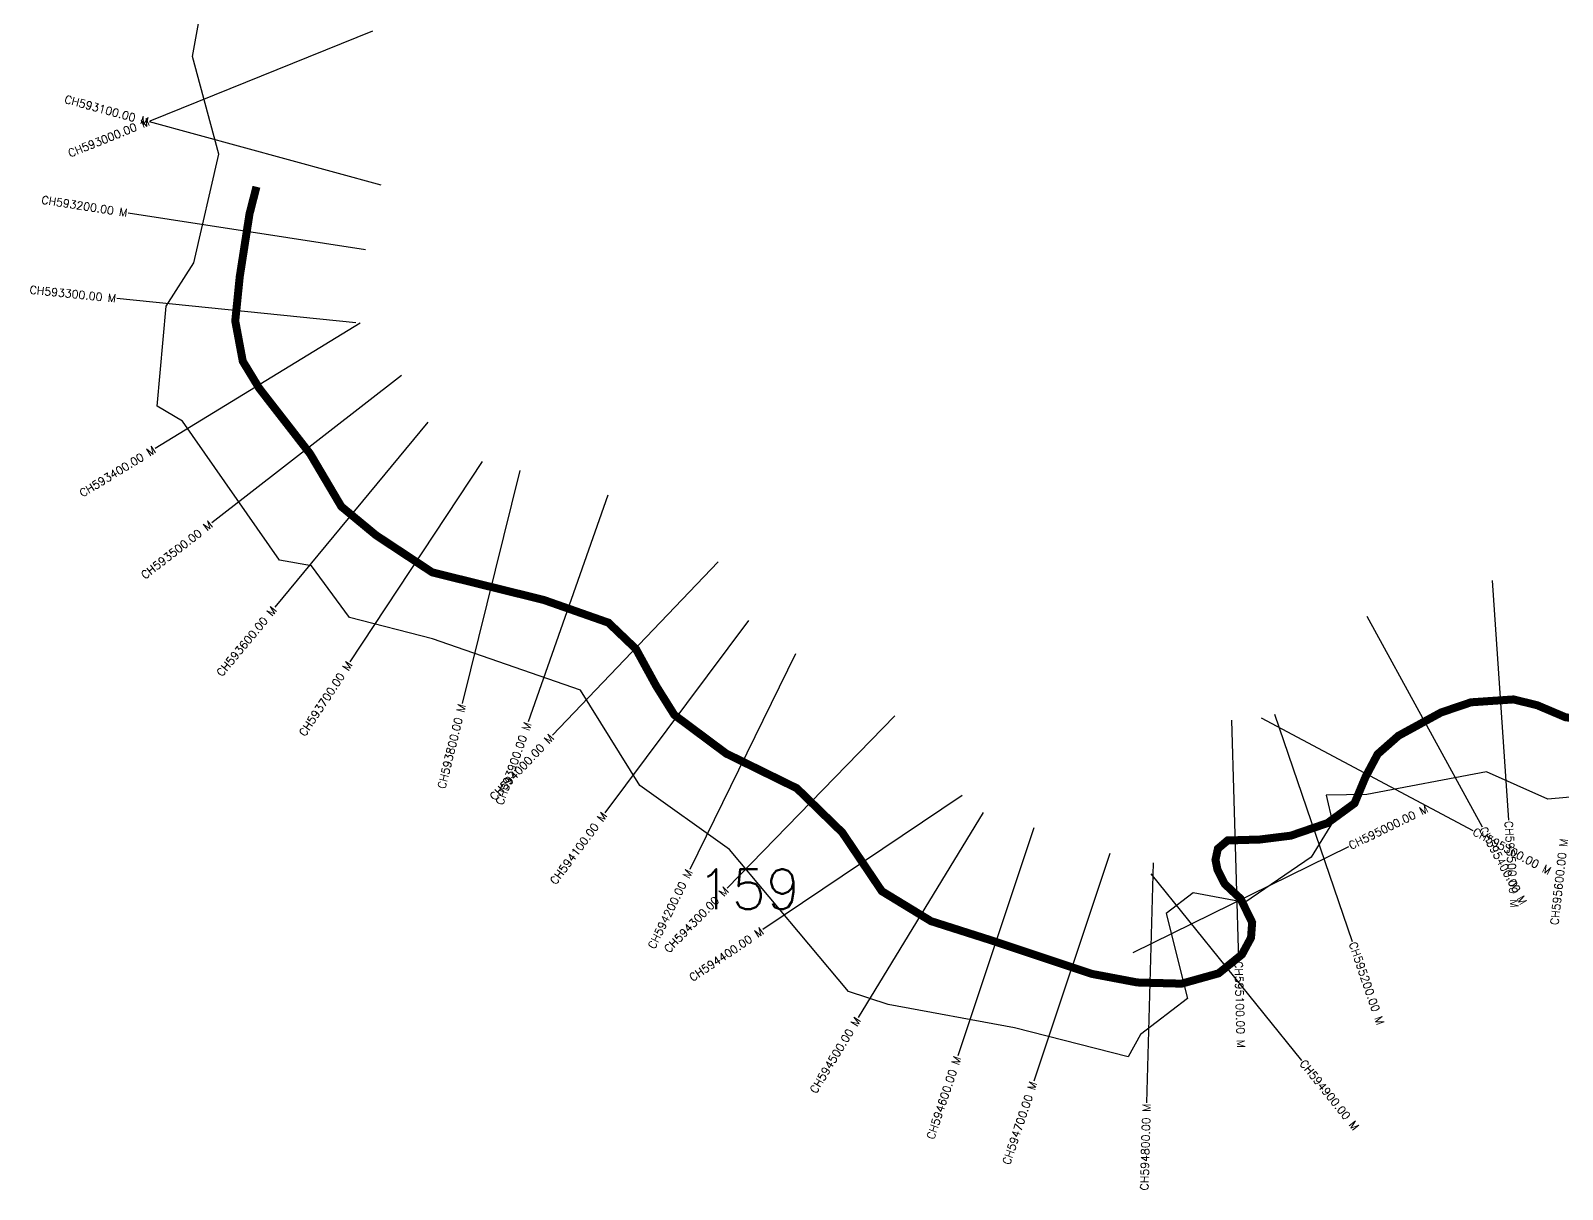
# Model space of a CAD drawing. Header units: metres. Extents: x 320261 to 325169, y 1832905 to 1837216.
# Drawn here: x 320808 to 322721, y 1833281 to 1834729 of the extents above; entities that cross this region are included whole.
import ezdxf
from ezdxf.enums import TextEntityAlignment as Align

# ---------------------------------------------------------------- set-up
doc = ezdxf.new("R2010")
doc.units = ezdxf.units.M
for name, color, linetype in [('CS', 134, 'Continuous'), ('CSMark', 6, 'Continuous'), ('UNPROTECTED', 10, 'Continuous')]:
    doc.layers.add(name, color=color, linetype=linetype)
doc.styles.get("Standard").update_dxf_attribs({"font": 'simplex.shx'})

msp = doc.modelspace()

# ---------------------------------------------------------------- linework, layer by layer
at = {"color": 6, "flags": 128}
msp.add_lwpolyline([(322754.3, 1833772.9), (322703, 1833768.3), (322626.5, 1833802.6), (322476.7, 1833774.2), (322425.9, 1833773.2), (322433.9, 1833739.1), (322407.4, 1833696), (322324.5, 1833639.4), (322260.1, 1833651.4), (322226.1, 1833625.6), (322253, 1833519.3), (322194.2, 1833474.3), (322178.6, 1833446.3), (322036.7, 1833482.7), (321878.7, 1833512), (321829.5, 1833528), (321680.7, 1833705.5), (321568.6, 1833785.5), (321494.4, 1833904.4), (321309.8, 1833968.7), (321206.1, 1833995.5), (321158.3, 1834059.8), (321118.4, 1834067), (320997.2, 1834240.7), (320965.8, 1834259.5), (320976.9, 1834384.3), (321011.5, 1834438.6), (321042.5, 1834574.2), (321009.8, 1834696.1), (321026.7, 1834790.3)], dxfattribs=at)
at = {"layer": 'CS'}
for p, q in [((321234.6, 1834727.9), (320956.4, 1834615.6)), ((321245.3, 1834535.5), (320955.9, 1834614.5)), ((321225.8, 1834454.8), (320929.4, 1834500.7)), ((321213.7, 1834363.5), (320915.3, 1834393.9)), ((321219.3, 1834363.1), (320963.3, 1834206.6)), ((321270.8, 1834297.6), (321033.8, 1834113.7)), ((321303.8, 1834239.3), (321112.5, 1834008.1)), ((321371.6, 1834190.4), (321206.5, 1833939.9)), ((321418.8, 1834179.2), (321346.8, 1833888)), ((321528.8, 1834148.1), (321429.3, 1833865.1)), ((321666.7, 1834065.1), (321459.4, 1833848.3)), ((322633.6, 1834041.5), (322654, 1833742.2)), ((321704.4, 1833991.7), (321525, 1833751.3)), ((322476.8, 1833996.9), (322620.8, 1833733.8)), ((321763.2, 1833949.9), (321630.9, 1833680.7)), ((321887, 1833872.4), (321677.8, 1833657.4)), ((322307.6, 1833867), (322316.6, 1833567.1)), ((322344.7, 1833870.1), (322609.5, 1833729.1)), ((322361.7, 1833874.4), (322458.7, 1833590.6)), ((321971.3, 1833773), (321722.5, 1833605.4)), ((321997.6, 1833751.9), (321841.5, 1833495.7)), ((322060.7, 1833732.4), (321965.9, 1833447.7)), ((322155.6, 1833700.7), (322060.8, 1833416.1)), ((322184.9, 1833576.9), (322454.2, 1833709.1)), ((322209.9, 1833688.9), (322201.8, 1833389)), ((322207.2, 1833675.3), (322395.4, 1833441.8))]:
    msp.add_line(p, q, dxfattribs=at)
at = {"layer": 'UNPROTECTED', "const_width": 10, "flags": 128}
msp.add_lwpolyline([(321089.7, 1834533.5), (321081, 1834499.6), (321068.8, 1834421.1), (321063.2, 1834365.9), (321072.6, 1834315.5), (321093.1, 1834281.8), (321156.8, 1834199.8), (321195.7, 1834134), (321239.1, 1834098.1), (321309.4, 1834051.7), (321448.6, 1834017.3), (321529.4, 1833988.9), (321563.8, 1833956), (321589.2, 1833909.6), (321611.7, 1833873.7), (321676.5, 1833825.4), (321764.8, 1833782), (321821.6, 1833726.7), (321871, 1833653.4), (321932.4, 1833616), (322002.7, 1833593.6), (322132.9, 1833550.2), (322190.1, 1833539.4), (322245.5, 1833537.9), (322291.7, 1833550.8), (322320.9, 1833574.4), (322332.2, 1833595.3), (322333.6, 1833614.4), (322319.2, 1833643.9), (322299.3, 1833662.5), (322290.2, 1833680.6), (322287.8, 1833692.7), (322290.8, 1833706.5), (322302.9, 1833716.8), (322343.3, 1833718), (322381.9, 1833722.8), (322427.7, 1833738.5), (322461.5, 1833763.2), (322475.3, 1833796.3), (322490.4, 1833824.7), (322516.4, 1833847.6), (322569.6, 1833876.7), (322607, 1833889.4), (322660.1, 1833893), (322689.6, 1833885.8), (322725.2, 1833870.7), (322757.8, 1833867.1)], dxfattribs=at)

# ---------------------------------------------------------------- texts
at = {"insert": (321640.5, 1833681.1), "char_height": 50, "attachment_point": 1}
msp.add_mtext_dynamic_manual_height_columns('\\pxt1;159', width=70.183, gutter_width=1, heights=[0], dxfattribs=at)
at = {"layer": 'CSMark'}
for s, rotation, p in [('CH593100.00 M', 344.7388, (320954.9, 1834614.8)), ('CH593000.00 M', 21.9704, (320955.5, 1834615.3)), ('CH593200.00 M', 351.1984, (320928.4, 1834500.9)), ('CH593300.00 M', 354.1903, (320914.3, 1834394)), ('CH593400.00 M', 31.4423, (320962.4, 1834206.1)), ('CH593500.00 M', 37.8128, (321033, 1834113.1)), ('CH593600.00 M', 50.4028, (321111.9, 1834007.3)), ('CH593700.00 M', 56.605, (321205.9, 1833939.1)), ('CH593800.00 M', 76.1152, (321346.6, 1833887)), ('CH594000.00 M', 46.2869, (321458.7, 1833847.6)), ('CH593900.00 M', 70.6238, (321428.9, 1833864.2)), ('CH594100.00 M', 53.2768, (321524.4, 1833750.5)), ('CH595600.00 M', 83.6627, (322723, 1833719)), ('CH594200.00 M', 63.8355, (321630.5, 1833679.8)), ('CH594300.00 M', 45.7777, (321677.1, 1833656.7)), ('CH594400.00 M', 33.9716, (321721.7, 1833604.8)), ('CH594500.00 M', 58.6395, (321841, 1833494.9)), ('CH594600.00 M', 71.5732, (321965.6, 1833446.8)), ('CH594700.00 M', 71.5732, (322060.4, 1833415.2)), ('CH594800.00 M', 88.4527, (322201.7, 1833388))]:
    msp.add_text(s, height=10, rotation=rotation, dxfattribs=at).set_placement(p, align=Align.MIDDLE_RIGHT)
for s, rotation, p in [('CH595000.00 M', 26.154, (322455.1, 1833709.6)), ('CH595400.00 M', 298.6859, (322621.3, 1833732.9)), ('CH595500.00 M', 273.8987, (322654, 1833741.2)), ('CH595300.00 M', 331.9787, (322610.4, 1833728.7)), ('CH595200.00 M', 288.8771, (322459.1, 1833589.6)), ('CH595100.00 M', 271.709, (322316.6, 1833566.1)), ('CH594900.00 M', 308.8703, (322396.1, 1833441))]:
    msp.add_text(s, height=10, rotation=rotation, dxfattribs=at).set_placement(p, align=Align.MIDDLE_LEFT)

doc.saveas('drawing.dxf')
